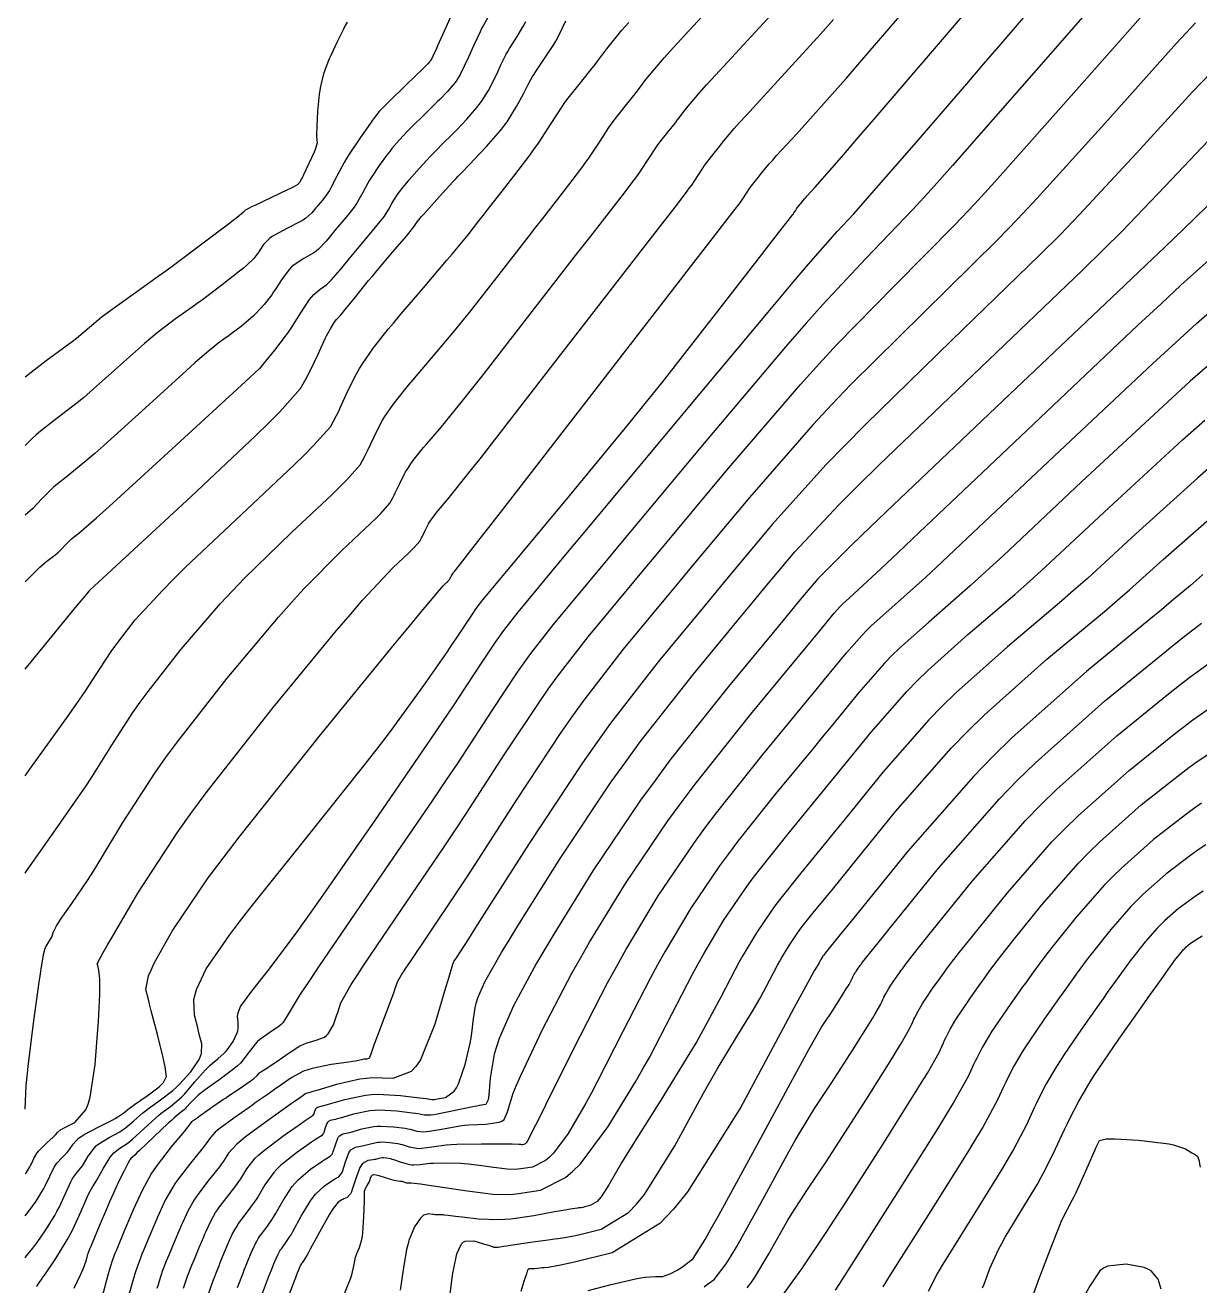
# Model space of a CAD drawing. Header units: metres. Extents: x 837475 to 838479, y 1189012 to 1191015.
# Drawn here: x 837476.5 to 837540.2, y 1190222.3 to 1190290.7 of the extents above; entities that cross this region are included whole.
import ezdxf

# ---------------------------------------------------------------- set-up
doc = ezdxf.new("R2010")
doc.units = ezdxf.units.M
doc.header["$LTSCALE"] = 0.3
doc.layers.add('COTAS 10', color=1, linetype='Continuous')
doc.layers.add('COTAS INT', color=252, linetype='Continuous')

msp = doc.modelspace()

# ---------------------------------------------------------------- linework, layer by layer
at = {"layer": 'COTAS 10'}
for points in [[(837537.212, 1190295), (837532.092, 1190289.121), (837526.79, 1190283.072), (837525.638, 1190281.785), (837524.622, 1190280.665), (837522.092, 1190278.018), (837519.75, 1190275.54), (837518.852, 1190274.527), (837517.847, 1190273.371), (837513.317, 1190268.018), (837508.878, 1190262.69), (837507.929, 1190261.55), (837507.103, 1190260.557), (837505.133, 1190258.184), (837503.909, 1190256.603), (837503.553, 1190256.11), (837503.19, 1190255.591), (837501.816, 1190253.517), (837499.964, 1190250.692), (837499.299, 1190249.701), (837498.568, 1190248.619), (837495.379, 1190243.955), (837492.453, 1190239.673), (837491.888, 1190238.832), (837491.429, 1190238.14), (837490.658, 1190236.885), (837490.477, 1190236.589), (837490.389, 1190236.501), (837490.286, 1190236.411), (837489.78, 1190236.068), (837489.229, 1190235.678), (837489.097, 1190235.559), (837488.974, 1190235.435), (837488.608, 1190234.947), (837488.177, 1190234.406), (837488.014, 1190234.249), (837487.832, 1190234.088), (837487.016, 1190233.481), (837486.21, 1190232.914), (837486.034, 1190232.778), (837485.879, 1190232.652), (837485.489, 1190232.275), (837485.246, 1190231.996), (837485.184, 1190231.932), (837485.123, 1190231.873), (837484.92, 1190231.709), (837484.584, 1190231.431), (837484.439, 1190231.3), (837484.271, 1190231.147), (837483.479, 1190230.399), (837482.718, 1190229.673), (837482.57, 1190229.534), (837482.45, 1190229.421), (837482.244, 1190229.234), (837482.201, 1190229.185), (837482.183, 1190229.159), (837482.164, 1190229.127), (837482.073, 1190228.967), (837481.928, 1190228.68), (837481.873, 1190228.569), (837481.812, 1190228.444), (837481.541, 1190227.876), (837481.197, 1190227.122), (837481.09, 1190226.879), (837480.978, 1190226.622), (837480.531, 1190225.57), (837480.143, 1190224.641), (837480.068, 1190224.461), (837480.007, 1190224.315), (837479.904, 1190224.066), (837479.88, 1190223.987), (837479.869, 1190223.947), (837479.856, 1190223.9), (837479.793, 1190223.664), (837479.649, 1190223.264), (837479.585, 1190223.113), (837479.511, 1190222.944), (837479.156, 1190222.186)], [(837476.514, 1190231.907), (837476.569, 1190233.193), (837476.612, 1190233.678), (837476.667, 1190234.214), (837476.964, 1190236.573), (837477.278, 1190238.793), (837477.343, 1190239.241), (837477.399, 1190239.617), (837477.522, 1190240.372), (837477.601, 1190240.638), (837477.629, 1190240.705), (837477.66, 1190240.77), (837477.793, 1190240.982), (837477.921, 1190241.177), (837477.949, 1190241.231), (837477.974, 1190241.285), (837478.035, 1190241.481), (837478.214, 1190241.843), (837478.313, 1190242.001), (837478.433, 1190242.185), (837479.043, 1190243.057), (837479.923, 1190244.362), (837480.213, 1190244.819), (837480.522, 1190245.317), (837481.807, 1190247.457), (837483.536, 1190250.121), (837484.125, 1190250.948), (837484.762, 1190251.814), (837487.463, 1190255.267), (837490.253, 1190258.586), (837490.946, 1190259.368), (837491.604, 1190260.091), (837493.695, 1190262.207), (837495.228, 1190263.651), (837495.534, 1190263.95), (837495.79, 1190264.205), (837496.286, 1190264.765), (837496.464, 1190265.09), (837496.518, 1190265.199), (837496.575, 1190265.315), (837496.797, 1190265.8), (837497.055, 1190266.319), (837497.133, 1190266.456), (837497.215, 1190266.59), (837497.534, 1190267.052), (837497.964, 1190267.59), (837498.114, 1190267.771), (837498.278, 1190267.967), (837498.984, 1190268.794), (837500.219, 1190270.302), (837500.716, 1190270.928), (837501.28, 1190271.644), (837503.878, 1190274.984), (837506.482, 1190278.35), (837507.051, 1190279.083), (837507.553, 1190279.729), (837508.814, 1190281.347), (837509.55, 1190282.311), (837509.721, 1190282.546), (837509.878, 1190282.767), (837510.325, 1190283.45), (837510.697, 1190284.03), (837510.807, 1190284.186), (837510.919, 1190284.341), (837511.347, 1190284.884), (837511.76, 1190285.389), (837511.862, 1190285.519), (837511.959, 1190285.645), (837512.268, 1190286.066), (837513.055, 1190286.99), (837513.454, 1190287.433), (837513.931, 1190287.958), (837516.309, 1190290.529), (837518.995, 1190293.446)], [(837501.581, 1190291.059), (837501.335, 1190290.642), (837501.255, 1190290.487), (837501.17, 1190290.316), (837500.82, 1190289.554), (837500.474, 1190288.785), (837500.392, 1190288.608), (837500.316, 1190288.447), (837500.091, 1190287.999), (837499.871, 1190287.648), (837499.799, 1190287.548), (837499.721, 1190287.448), (837499.399, 1190287.077), (837498.987, 1190286.652), (837498.853, 1190286.518), (837498.71, 1190286.376), (837498.124, 1190285.803), (837497.529, 1190285.22), (837497.382, 1190285.071), (837497.242, 1190284.928), (837496.798, 1190284.458), (837496.39, 1190283.981), (837496.273, 1190283.833), (837496.153, 1190283.678), (837495.704, 1190283.063), (837495.287, 1190282.436), (837495.187, 1190282.275), (837495.094, 1190282.118), (837494.817, 1190281.596), (837494.537, 1190281.095), (837494.443, 1190280.952), (837494.341, 1190280.807), (837493.915, 1190280.269), (837493.46, 1190279.734), (837493.341, 1190279.591), (837493.225, 1190279.451), (837492.83, 1190278.963), (837492.415, 1190278.531), (837492.287, 1190278.425), (837492.153, 1190278.325), (837491.618, 1190278.017), (837491.089, 1190277.687), (837490.959, 1190277.574), (837490.835, 1190277.451), (837490.446, 1190276.93), (837490.088, 1190276.362), (837489.983, 1190276.21), (837489.876, 1190276.06), (837489.472, 1190275.536), (837489.025, 1190275.043), (837488.891, 1190274.912), (837488.753, 1190274.784), (837488.221, 1190274.342), (837487.688, 1190273.943), (837487.549, 1190273.841), (837487.415, 1190273.744), (837486.964, 1190273.424), (837486.102, 1190272.711), (837485.71, 1190272.365), (837485.25, 1190271.954), (837483.032, 1190269.935), (837480.772, 1190267.885), (837480.286, 1190267.456), (837479.861, 1190267.086), (837478.828, 1190266.247), (837478.223, 1190265.782), (837478.067, 1190265.647), (837477.916, 1190265.51), (837477.413, 1190264.992), (837476.924, 1190264.48), (837476.782, 1190264.346), (837476.637, 1190264.216), (837476.514, 1190264.117)], [(837540.637, 1190280.911), (837539.868, 1190280.152), (837538.271, 1190278.623), (837537.302, 1190277.7), (837536.103, 1190276.562), (837529.868, 1190270.648), (837523.57, 1190264.659), (837522.332, 1190263.473), (837521.313, 1190262.491), (837519.459, 1190260.648), (837518.463, 1190259.446), (837517.984, 1190258.868), (837517.417, 1190258.183), (837514.638, 1190254.822), (837511.47, 1190250.821), (837510.659, 1190249.733), (837509.876, 1190248.653), (837507.286, 1190244.822), (837505.165, 1190241.404), (837504.678, 1190240.585), (837504.234, 1190239.82), (837502.993, 1190237.517), (837502.215, 1190235.733), (837502.062, 1190235.295), (837501.937, 1190234.882), (837501.712, 1190233.594), (837501.648, 1190232.687), (837501.624, 1190232.514), (837501.598, 1190232.375), (837501.479, 1190232.154), (837501.144, 1190232.104), (837500.981, 1190232.073), (837500.787, 1190232.034), (837499.832, 1190231.828), (837498.872, 1190231.634), (837498.674, 1190231.602), (837498.506, 1190231.579), (837498.147, 1190231.577), (837497.82, 1190231.649), (837497.671, 1190231.673), (837497.499, 1190231.698), (837496.667, 1190231.806), (837495.7, 1190231.853), (837495.442, 1190231.84), (837495.188, 1190231.816), (837494.306, 1190231.635), (837493.593, 1190231.428), (837493.445, 1190231.388), (837493.32, 1190231.354), (837493.047, 1190231.292), (837492.925, 1190231.221), (837492.895, 1190231.181), (837492.867, 1190231.133), (837492.777, 1190230.889), (837492.699, 1190230.643), (837492.678, 1190230.594), (837492.657, 1190230.552), (837492.585, 1190230.471), (837492.333, 1190230.312), (837492.2, 1190230.221), (837492.039, 1190230.11), (837491.227, 1190229.543), (837490.36, 1190228.852), (837490.164, 1190228.663), (837489.988, 1190228.476), (837489.511, 1190227.81), (837489.147, 1190227.182), (837489.042, 1190227.019), (837488.935, 1190226.861), (837488.532, 1190226.328), (837488.163, 1190225.852), (837488.077, 1190225.729), (837487.999, 1190225.61), (837487.776, 1190225.213), (837487.594, 1190224.817), (837487.542, 1190224.699), (837487.488, 1190224.578), (837487.288, 1190224.109), (837487.069, 1190223.57), (837487.003, 1190223.404), (837486.935, 1190223.231), (837486.673, 1190222.548), (837486.415, 1190221.826)], [(837541.264, 1190267.16), (837540.066, 1190266.12), (837536.731, 1190263.107), (837534.104, 1190260.685), (837533.354, 1190260.019), (837532.593, 1190259.354), (837529.763, 1190256.968), (837526.968, 1190254.484), (837526.231, 1190253.758), (837525.509, 1190253.015), (837523.032, 1190250.192), (837520.899, 1190247.564), (837520.393, 1190246.943), (837519.925, 1190246.369), (837518.541, 1190244.684), (837517.479, 1190243.348), (837517.214, 1190242.995), (837516.961, 1190242.649), (837516.152, 1190241.459), (837515.415, 1190240.231), (837515.207, 1190239.86), (837514.998, 1190239.477), (837514.229, 1190237.982), (837513.255, 1190236.164), (837512.917, 1190235.577), (837512.548, 1190234.953), (837510.965, 1190232.399), (837509.452, 1190229.997), (837509.126, 1190229.47), (837508.841, 1190229.003), (837508.149, 1190227.814), (837507.736, 1190227.155), (837507.626, 1190227.021), (837507.519, 1190226.909), (837507.149, 1190226.681), (837506.856, 1190226.609), (837506.797, 1190226.596), (837506.748, 1190226.585), (837506.651, 1190226.567), (837506.56, 1190226.556), (837506.514, 1190226.55), (837506.459, 1190226.543), (837506.186, 1190226.503), (837505.664, 1190226.415), (837505.451, 1190226.377), (837505.21, 1190226.333), (837504.093, 1190226.124), (837502.837, 1190225.947), (837502.508, 1190225.923), (837502.186, 1190225.909), (837501.09, 1190225.951), (837500.203, 1190226.049), (837500.013, 1190226.07), (837499.848, 1190226.09), (837499.45, 1190226.141), (837499.223, 1190226.169), (837499.165, 1190226.174), (837499.108, 1190226.178), (837498.921, 1190226.181), (837498.731, 1190226.187), (837498.673, 1190226.192), (837498.613, 1190226.199), (837498.377, 1190226.238), (837498.109, 1190226.159), (837498.029, 1190226.091), (837497.945, 1190226.004), (837497.621, 1190225.524), (837497.319, 1190224.796), (837497.249, 1190224.553), (837497.185, 1190224.292), (837497.007, 1190223.197), (837496.84, 1190222.092)], [(837515.66, 1190222.225), (837515.857, 1190222.483), (837516.059, 1190222.771), (837516.829, 1190224.066), (837517.64, 1190225.508), (837517.867, 1190225.889), (837518.095, 1190226.263), (837518.928, 1190227.545), (837519.929, 1190229.046), (837520.263, 1190229.557), (837520.622, 1190230.111), (837522.125, 1190232.454), (837523.498, 1190234.634), (837523.775, 1190235.084), (837524.007, 1190235.468), (837524.473, 1190236.297), (837524.648, 1190236.678), (837524.696, 1190236.779), (837524.744, 1190236.878), (837524.919, 1190237.22), (837525.147, 1190237.608), (837525.228, 1190237.736), (837525.318, 1190237.873), (837525.71, 1190238.444), (837526.108, 1190239.009), (837526.202, 1190239.142), (837526.289, 1190239.265), (837526.544, 1190239.625), (837527.165, 1190240.42), (837527.482, 1190240.817), (837527.863, 1190241.291), (837529.762, 1190243.644), (837532.179, 1190246.396), (837532.886, 1190247.123), (837533.609, 1190247.834), (837536.356, 1190250.274), (837538.806, 1190252.244), (837539.341, 1190252.659), (837539.814, 1190253.017), (837541.007, 1190253.839)], [(837528.415, 1190222.214), (837528.494, 1190222.426), (837528.813, 1190223.267), (837529.281, 1190224.295), (837529.455, 1190224.623), (837529.648, 1190224.972), (837530.505, 1190226.39), (837531.39, 1190227.845), (837531.6, 1190228.216), (837531.796, 1190228.574), (837532.376, 1190229.754), (837532.859, 1190230.809), (837532.993, 1190231.089), (837533.127, 1190231.363), (837533.61, 1190232.308), (837534.24, 1190233.381), (837534.466, 1190233.735), (837534.714, 1190234.115), (837535.798, 1190235.696), (837536.901, 1190237.257), (837537.161, 1190237.625), (837537.401, 1190237.965), (837538.107, 1190238.961), (837538.611, 1190239.664), (837538.725, 1190239.82), (837538.827, 1190239.959), (837539.103, 1190240.319), (837539.315, 1190240.56), (837539.377, 1190240.624), (837539.44, 1190240.686), (837539.681, 1190240.9), (837540.314, 1190241.313)]]:
    msp.add_lwpolyline(points, dxfattribs=at)
at = {"layer": 'COTAS INT'}
for points in [[(837476.514, 1190244.704), (837476.567, 1190244.785), (837477.904, 1190246.696), (837479.409, 1190248.837), (837479.777, 1190249.383), (837480.124, 1190249.91), (837481.204, 1190251.645), (837482.355, 1190253.419), (837482.748, 1190253.97), (837483.172, 1190254.547), (837484.971, 1190256.847), (837487.11, 1190259.318), (837487.749, 1190260.003), (837488.408, 1190260.689), (837490.954, 1190263.167), (837493.153, 1190265.238), (837493.593, 1190265.667), (837493.959, 1190266.034), (837494.672, 1190266.836), (837494.927, 1190267.304), (837495.004, 1190267.459), (837495.086, 1190267.626), (837495.405, 1190268.322), (837495.774, 1190269.066), (837495.887, 1190269.262), (837496.003, 1190269.455), (837496.462, 1190270.119), (837497.078, 1190270.889), (837497.294, 1190271.15), (837497.529, 1190271.431), (837498.543, 1190272.617), (837499.798, 1190274.115), (837500.186, 1190274.592), (837500.592, 1190275.098), (837502.203, 1190277.151), (837503.797, 1190279.208), (837504.192, 1190279.717), (837504.567, 1190280.198), (837505.753, 1190281.716), (837506.691, 1190282.944), (837506.909, 1190283.243), (837507.108, 1190283.524), (837507.678, 1190284.394), (837508.152, 1190285.133), (837508.292, 1190285.332), (837508.435, 1190285.529), (837508.98, 1190286.22), (837509.505, 1190286.863), (837509.635, 1190287.029), (837509.759, 1190287.189), (837510.152, 1190287.726), (837511.154, 1190288.903), (837511.662, 1190289.467), (837512.271, 1190290.135), (837515.3, 1190293.41)], [(837477.134, 1190222.303), (837477.153, 1190222.334), (837477.219, 1190222.421), (837477.402, 1190222.674), (837477.495, 1190222.81), (837477.608, 1190222.976), (837478.168, 1190223.811), (837478.796, 1190224.826), (837478.951, 1190225.105), (837479.097, 1190225.382), (837479.555, 1190226.374), (837479.895, 1190227.18), (837479.967, 1190227.339), (837480.029, 1190227.471), (837480.171, 1190227.719), (837480.309, 1190227.912), (837480.368, 1190228.01), (837480.436, 1190228.126), (837480.757, 1190228.707), (837481.125, 1190229.303), (837481.223, 1190229.43), (837481.319, 1190229.541), (837481.652, 1190229.802), (837482.045, 1190230.053), (837482.179, 1190230.158), (837482.324, 1190230.278), (837482.94, 1190230.837), (837483.579, 1190231.424), (837483.739, 1190231.562), (837483.892, 1190231.689), (837484.384, 1190232.057), (837484.858, 1190232.442), (837485, 1190232.579), (837485.147, 1190232.729), (837485.716, 1190233.382), (837486.27, 1190234.025), (837486.407, 1190234.169), (837486.538, 1190234.298), (837486.951, 1190234.641), (837487.305, 1190234.936), (837487.397, 1190235.034), (837487.487, 1190235.14), (837487.792, 1190235.582), (837488.009, 1190236.041), (837488.043, 1190236.156), (837488.065, 1190236.267), (837488.053, 1190236.627), (837488.023, 1190236.955), (837488.034, 1190237.046), (837488.053, 1190237.138), (837488.193, 1190237.468), (837488.54, 1190237.969), (837488.69, 1190238.168), (837488.864, 1190238.392), (837489.685, 1190239.42), (837491.163, 1190241.393), (837491.751, 1190242.213), (837492.416, 1190243.153), (837495.464, 1190247.536), (837498.496, 1190251.96), (837499.152, 1190252.925), (837499.728, 1190253.777), (837501.143, 1190255.918), (837502.008, 1190257.224), (837502.237, 1190257.55), (837502.461, 1190257.861), (837503.232, 1190258.857), (837505.04, 1190261.032), (837505.918, 1190262.087), (837506.961, 1190263.338), (837512.088, 1190269.492), (837517.154, 1190275.547), (837518.156, 1190276.737), (837518.986, 1190277.716), (837520.537, 1190279.492), (837521.411, 1190280.43), (837521.814, 1190280.882), (837522.286, 1190281.416), (837524.572, 1190284.035), (837527.557, 1190287.491), (837528.471, 1190288.553), (837529.422, 1190289.66), (837533.171, 1190294.035)], [(837476.514, 1190226.125), (837476.589, 1190226.217), (837476.711, 1190226.373), (837477.108, 1190226.923), (837477.441, 1190227.462), (837477.523, 1190227.61), (837477.601, 1190227.757), (837477.844, 1190228.283), (837478.076, 1190228.756), (837478.147, 1190228.869), (837478.221, 1190228.975), (837478.511, 1190229.293), (837478.79, 1190229.567), (837478.856, 1190229.644), (837478.919, 1190229.722), (837479.106, 1190230.011), (837479.411, 1190230.331), (837479.547, 1190230.43), (837479.706, 1190230.532), (837480.468, 1190230.937), (837481.234, 1190231.319), (837481.396, 1190231.407), (837481.536, 1190231.487), (837481.861, 1190231.713), (837482.166, 1190231.96), (837482.294, 1190232.053), (837482.441, 1190232.158), (837483.127, 1190232.629), (837483.779, 1190233.122), (837483.904, 1190233.24), (837484.004, 1190233.351), (837484.166, 1190233.686), (837484.095, 1190234.208), (837484.048, 1190234.436), (837483.989, 1190234.701), (837483.68, 1190235.961), (837483.349, 1190237.246), (837483.276, 1190237.526), (837483.213, 1190237.773), (837483.052, 1190238.395), (837483.205, 1190239.129), (837483.339, 1190239.447), (837483.513, 1190239.816), (837484.472, 1190241.564), (837486.436, 1190244.442), (837487.244, 1190245.524), (837488.166, 1190246.728), (837492.447, 1190252.106), (837496.538, 1190257.122), (837497.34, 1190258.099), (837497.998, 1190258.896), (837499.178, 1190260.288), (837499.378, 1190260.476), (837499.418, 1190260.515), (837499.451, 1190260.549), (837499.516, 1190260.621), (837499.539, 1190260.664), (837499.546, 1190260.678), (837499.553, 1190260.693), (837499.582, 1190260.757), (837499.616, 1190260.824), (837499.626, 1190260.842), (837499.637, 1190260.86), (837499.678, 1190260.92), (837499.734, 1190260.99), (837499.754, 1190261.014), (837499.775, 1190261.039), (837499.868, 1190261.147), (837501.059, 1190262.677), (837501.774, 1190263.599), (837502.655, 1190264.738), (837507.228, 1190270.65), (837511.854, 1190276.632), (837512.768, 1190277.815), (837513.525, 1190278.792), (837514.935, 1190280.61), (837515.268, 1190281.047), (837515.346, 1190281.153), (837515.417, 1190281.253), (837515.619, 1190281.562), (837515.788, 1190281.825), (837515.837, 1190281.896), (837515.888, 1190281.966), (837516.082, 1190282.212), (837516.269, 1190282.44), (837516.315, 1190282.499), (837516.359, 1190282.556), (837516.499, 1190282.747), (837516.855, 1190283.165), (837517.036, 1190283.366), (837517.252, 1190283.603), (837518.329, 1190284.768), (837520.262, 1190286.927), (837521.019, 1190287.793), (837521.871, 1190288.773), (837525.746, 1190293.28)], [(837480.704, 1190221.77), (837481.014, 1190222.922), (837481.134, 1190223.354), (837481.258, 1190223.763), (837481.393, 1190224.098), (837481.455, 1190224.249), (837481.528, 1190224.426), (837481.883, 1190225.277), (837482.295, 1190226.245), (837482.405, 1190226.496), (837482.514, 1190226.739), (837482.888, 1190227.556), (837483.348, 1190228.376), (837483.51, 1190228.621), (837483.687, 1190228.875), (837484.448, 1190229.859), (837485.143, 1190230.699), (837485.277, 1190230.863), (837485.386, 1190230.997), (837485.571, 1190231.232), (837485.624, 1190231.289), (837485.649, 1190231.31), (837485.68, 1190231.335), (837485.83, 1190231.446), (837486.073, 1190231.615), (837486.161, 1190231.677), (837486.259, 1190231.745), (837486.69, 1190232.045), (837487.216, 1190232.406), (837487.373, 1190232.513), (837487.535, 1190232.623), (837488.164, 1190233.046), (837488.708, 1190233.422), (837488.817, 1190233.502), (837488.908, 1190233.572), (837489.085, 1190233.74), (837489.189, 1190233.854), (837489.234, 1190233.89), (837489.285, 1190233.928), (837489.528, 1190234.083), (837489.892, 1190234.315), (837490.019, 1190234.402), (837490.159, 1190234.498), (837490.761, 1190234.927), (837491.407, 1190235.336), (837491.575, 1190235.421), (837491.737, 1190235.493), (837492.283, 1190235.647), (837492.739, 1190235.819), (837492.845, 1190235.902), (837492.942, 1190236), (837493.219, 1190236.48), (837493.416, 1190237.016), (837493.462, 1190237.15), (837493.504, 1190237.276), (837493.627, 1190237.679), (837494.186, 1190238.663), (837494.503, 1190239.157), (837494.89, 1190239.746), (837496.877, 1190242.673), (837499.225, 1190246.129), (837499.841, 1190247.051), (837500.442, 1190247.959), (837502.488, 1190251.116), (837504.371, 1190253.959), (837504.869, 1190254.669), (837505.356, 1190255.345), (837507.034, 1190257.512), (837509.166, 1190260.082), (837509.94, 1190261.014), (837510.795, 1190262.041), (837514.545, 1190266.544), (837518.54, 1190271.195), (837519.548, 1190272.316), (837520.514, 1190273.364), (837523.647, 1190276.544), (837526.918, 1190279.844), (837527.97, 1190280.968), (837529.086, 1190282.182), (837533.647, 1190287.327), (837538.073, 1190292.352)], [(837499.746, 1190291.529), (837499.313, 1190290.55), (837498.874, 1190289.558), (837498.785, 1190289.359), (837498.71, 1190289.193), (837498.558, 1190288.867), (837498.487, 1190288.754), (837498.464, 1190288.722), (837498.439, 1190288.69), (837498.335, 1190288.571), (837498.068, 1190288.304), (837497.941, 1190288.179), (837497.789, 1190288.032), (837497.049, 1190287.315), (837496.301, 1190286.589), (837496.144, 1190286.435), (837496.01, 1190286.303), (837495.709, 1190285.995), (837495.454, 1190285.673), (837495.348, 1190285.53), (837495.228, 1190285.365), (837494.667, 1190284.574), (837494.073, 1190283.681), (837493.931, 1190283.451), (837493.798, 1190283.228), (837493.402, 1190282.483), (837493.085, 1190281.864), (837493.002, 1190281.72), (837492.922, 1190281.588), (837492.649, 1190281.21), (837492.401, 1190280.919), (837492.336, 1190280.841), (837492.273, 1190280.764), (837492.057, 1190280.498), (837491.729, 1190280.214), (837491.595, 1190280.127), (837491.441, 1190280.035), (837490.73, 1190279.67), (837490.024, 1190279.295), (837489.873, 1190279.197), (837489.742, 1190279.101), (837489.432, 1190278.776), (837489.241, 1190278.474), (837489.185, 1190278.393), (837489.129, 1190278.313), (837488.914, 1190278.034), (837488.514, 1190277.649), (837488.341, 1190277.502), (837488.14, 1190277.337), (837487.192, 1190276.597), (837486.119, 1190275.794), (837485.841, 1190275.59), (837485.571, 1190275.394), (837484.665, 1190274.752), (837483.663, 1190273.988), (837483.333, 1190273.715), (837482.981, 1190273.415), (837481.519, 1190272.11), (837480.038, 1190270.789), (837479.673, 1190270.479), (837479.327, 1190270.194), (837478.243, 1190269.363), (837477.336, 1190268.666), (837477.103, 1190268.464), (837476.877, 1190268.258), (837476.514, 1190267.884)], [(837476.514, 1190223.857), (837476.587, 1190223.953), (837476.931, 1190224.368), (837477.042, 1190224.514), (837477.159, 1190224.674), (837477.638, 1190225.367), (837478.119, 1190226.144), (837478.237, 1190226.357), (837478.349, 1190226.57), (837478.7, 1190227.329), (837478.986, 1190227.968), (837479.057, 1190228.104), (837479.125, 1190228.223), (837479.341, 1190228.506), (837479.549, 1190228.739), (837479.612, 1190228.827), (837479.677, 1190228.924), (837479.931, 1190229.359), (837480.268, 1190229.817), (837480.385, 1190229.93), (837480.513, 1190230.036), (837481.06, 1190230.369), (837481.639, 1190230.686), (837481.787, 1190230.783), (837481.93, 1190230.883), (837482.4, 1190231.275), (837482.887, 1190231.701), (837483.04, 1190231.823), (837483.201, 1190231.946), (837483.848, 1190232.405), (837484.524, 1190232.924), (837484.704, 1190233.085), (837484.88, 1190233.255), (837485.49, 1190233.93), (837485.939, 1190234.604), (837486.014, 1190234.773), (837486.068, 1190234.933), (837486.087, 1190235.448), (837485.952, 1190235.97), (837485.91, 1190236.135), (837485.865, 1190236.309), (837485.683, 1190237.011), (837485.662, 1190237.857), (837485.719, 1190238.122), (837485.803, 1190238.4), (837486.333, 1190239.516), (837487.593, 1190241.335), (837488.138, 1190242.056), (837488.768, 1190242.871), (837491.75, 1190246.604), (837494.88, 1190250.516), (837495.603, 1190251.445), (837496.264, 1190252.308), (837498.132, 1190254.868), (837499.381, 1190256.689), (837499.651, 1190257.087), (837499.888, 1190257.438), (837500.471, 1190258.319), (837500.827, 1190258.857), (837500.921, 1190258.991), (837501.013, 1190259.119), (837501.331, 1190259.529), (837502.236, 1190260.618), (837502.699, 1190261.174), (837503.254, 1190261.84), (837506.026, 1190265.166), (837509.311, 1190269.161), (837510.19, 1190270.249), (837511.055, 1190271.329), (837514.069, 1190275.166), (837516.451, 1190278.248), (837516.919, 1190278.852), (837517.303, 1190279.348), (837517.995, 1190280.241), (837518.127, 1190280.414), (837518.158, 1190280.456), (837518.186, 1190280.496), (837518.266, 1190280.618), (837518.333, 1190280.722), (837518.373, 1190280.778), (837518.449, 1190280.875), (837518.523, 1190280.966), (837518.542, 1190280.989), (837518.559, 1190281.012), (837518.614, 1190281.087), (837518.755, 1190281.253), (837518.827, 1190281.332), (837518.912, 1190281.426), (837519.339, 1190281.887), (837520.896, 1190283.668), (837521.695, 1190284.595), (837522.653, 1190285.709), (837527.441, 1190291.298)], [(837476.514, 1190228.396), (837476.578, 1190228.479), (837476.764, 1190228.78), (837476.809, 1190228.862), (837476.853, 1190228.944), (837476.988, 1190229.237), (837477.167, 1190229.544), (837477.238, 1190229.634), (837477.317, 1190229.727), (837477.681, 1190230.08), (837478.03, 1190230.394), (837478.101, 1190230.461), (837478.16, 1190230.52), (837478.281, 1190230.663), (837478.452, 1190230.797), (837478.543, 1190230.85), (837478.653, 1190230.911), (837479.21, 1190231.188), (837479.793, 1190231.868), (837479.92, 1190232.182), (837480.031, 1190232.55), (837480.31, 1190234.335), (837480.458, 1190236.218), (837480.487, 1190236.649), (837480.512, 1190237.04), (837480.558, 1190238.124), (837480.559, 1190238.829), (837480.554, 1190238.981), (837480.548, 1190239.115), (837480.508, 1190239.443), (837480.462, 1190239.62), (837480.452, 1190239.659), (837480.443, 1190239.693), (837480.421, 1190239.779), (837480.748, 1190240.401), (837480.959, 1190240.773), (837481.223, 1190241.232), (837482.612, 1190243.612), (837484.79, 1190246.949), (837485.552, 1190248.011), (837486.383, 1190249.133), (837489.955, 1190253.687), (837493.396, 1190257.854), (837494.143, 1190258.734), (837494.801, 1190259.494), (837496.436, 1190261.247), (837497.303, 1190262.064), (837497.476, 1190262.233), (837497.62, 1190262.377), (837497.901, 1190262.693), (837498.001, 1190262.877), (837498.032, 1190262.938), (837498.064, 1190263.004), (837498.19, 1190263.278), (837498.335, 1190263.571), (837498.38, 1190263.649), (837498.426, 1190263.725), (837498.606, 1190263.986), (837498.849, 1190264.29), (837498.934, 1190264.392), (837499.027, 1190264.503), (837499.426, 1190264.97), (837500.639, 1190266.49), (837501.245, 1190267.264), (837501.967, 1190268.191), (837505.553, 1190272.817), (837509.168, 1190277.491), (837509.91, 1190278.449), (837510.539, 1190279.261), (837511.874, 1190280.979), (837512.409, 1190281.679), (837512.533, 1190281.85), (837512.647, 1190282.01), (837512.972, 1190282.506), (837513.243, 1190282.927), (837513.322, 1190283.041), (837513.404, 1190283.153), (837513.715, 1190283.548), (837514.014, 1190283.914), (837514.089, 1190284.009), (837514.159, 1190284.1), (837514.383, 1190284.406), (837514.955, 1190285.078), (837515.245, 1190285.4), (837515.591, 1190285.781), (837517.319, 1190287.649), (837519.629, 1190290.187), (837520.342, 1190290.99)], [(837476.514, 1190255.764), (837479.243, 1190259.097), (837479.937, 1190259.944), (837479.95, 1190259.96), (837479.953, 1190259.964), (837479.955, 1190259.967), (837479.962, 1190259.977), (837479.967, 1190259.985), (837479.968, 1190259.987), (837479.97, 1190259.989), (837479.976, 1190259.996), (837479.984, 1190260.004), (837479.987, 1190260.006), (837479.988, 1190260.008), (837479.99, 1190260.009), (837479.992, 1190260.011), (837479.994, 1190260.012), (837479.995, 1190260.014), (837479.997, 1190260.016), (837480.002, 1190260.02), (837480.007, 1190260.025), (837480.022, 1190260.038), (837485.504, 1190265.116), (837489.015, 1190268.424), (837489.718, 1190269.11), (837490.303, 1190269.695), (837491.442, 1190270.979), (837491.814, 1190271.645), (837491.916, 1190271.841), (837492.017, 1190272.043), (837492.376, 1190272.812), (837492.699, 1190273.522), (837492.777, 1190273.686), (837492.851, 1190273.836), (837493.077, 1190274.258), (837493.244, 1190274.528), (837493.28, 1190274.582), (837493.312, 1190274.626), (837493.393, 1190274.711), (837493.575, 1190274.907), (837493.672, 1190275.022), (837493.788, 1190275.163), (837494.376, 1190275.893), (837495.13, 1190276.825), (837495.352, 1190277.093), (837495.579, 1190277.365), (837496.447, 1190278.386), (837497.18, 1190279.245), (837497.323, 1190279.416), (837497.44, 1190279.556), (837497.645, 1190279.821), (837497.686, 1190279.898), (837497.7, 1190279.922), (837497.715, 1190279.946), (837497.777, 1190280.039), (837498.003, 1190280.305), (837498.121, 1190280.438), (837498.263, 1190280.597), (837498.977, 1190281.384), (837499.705, 1190282.178), (837499.857, 1190282.342), (837499.986, 1190282.481), (837500.272, 1190282.779), (837500.552, 1190283.065), (837500.677, 1190283.196), (837500.823, 1190283.349), (837501.525, 1190284.09), (837502.285, 1190284.963), (837502.468, 1190285.2), (837502.639, 1190285.434), (837503.157, 1190286.262), (837503.528, 1190286.956), (837503.606, 1190287.106), (837503.675, 1190287.238), (837503.833, 1190287.562), (837504.017, 1190287.888), (837504.101, 1190288.021), (837504.2, 1190288.172), (837504.675, 1190288.872), (837505.168, 1190289.619), (837505.277, 1190289.8), (837505.375, 1190289.969), (837505.63, 1190290.487), (837505.825, 1190290.911)], [(837476.514, 1190260.494), (837476.604, 1190260.586), (837476.812, 1190260.799), (837477.305, 1190261.284), (837477.593, 1190261.538), (837477.673, 1190261.605), (837477.753, 1190261.67), (837478.039, 1190261.891), (837478.314, 1190262.113), (837478.387, 1190262.178), (837478.458, 1190262.246), (837478.704, 1190262.502), (837478.955, 1190262.762), (837479.031, 1190262.831), (837479.109, 1190262.898), (837479.412, 1190263.132), (837480.385, 1190263.969), (837480.885, 1190264.418), (837481.485, 1190264.961), (837484.485, 1190267.705), (837488.454, 1190271.352), (837489.203, 1190272.041), (837489.238, 1190272.075), (837489.246, 1190272.082), (837489.252, 1190272.089), (837489.266, 1190272.105), (837489.389, 1190272.258), (837489.465, 1190272.351), (837489.559, 1190272.465), (837490.046, 1190273.057), (837490.63, 1190273.814), (837490.785, 1190274.032), (837490.937, 1190274.254), (837491.461, 1190275.085), (837491.928, 1190275.801), (837492.044, 1190275.95), (837492.155, 1190276.078), (837492.505, 1190276.364), (837492.864, 1190276.616), (837492.979, 1190276.723), (837493.102, 1190276.847), (837493.603, 1190277.428), (837494.178, 1190278.138), (837494.347, 1190278.342), (837494.52, 1190278.55), (837495.181, 1190279.328), (837495.761, 1190280.026), (837495.883, 1190280.184), (837495.988, 1190280.326), (837496.231, 1190280.708), (837496.39, 1190281.008), (837496.444, 1190281.098), (837496.501, 1190281.191), (837496.741, 1190281.551), (837497.078, 1190281.992), (837497.197, 1190282.135), (837497.327, 1190282.289), (837497.888, 1190282.921), (837498.474, 1190283.553), (837498.619, 1190283.706), (837498.758, 1190283.85), (837499.198, 1190284.291), (837499.631, 1190284.72), (837499.765, 1190284.857), (837499.905, 1190285.001), (837500.462, 1190285.584), (837501.003, 1190286.206), (837501.133, 1190286.374), (837501.255, 1190286.541), (837501.624, 1190287.131), (837501.922, 1190287.702), (837501.999, 1190287.857), (837502.074, 1190288.011), (837502.326, 1190288.558), (837502.594, 1190289.102), (837502.678, 1190289.254), (837502.768, 1190289.407), (837503.128, 1190289.966), (837503.532, 1190290.642), (837503.649, 1190290.869)], [(837493.962, 1190290.841), (837493.865, 1190290.65), (837493.768, 1190290.457), (837493.411, 1190289.739), (837493.081, 1190289.031), (837493, 1190288.845), (837492.924, 1190288.662), (837492.69, 1190288.035), (837492.516, 1190287.359), (837492.479, 1190287.145), (837492.446, 1190286.919), (837492.365, 1190286.008), (837492.326, 1190285.194), (837492.32, 1190285.029), (837492.314, 1190284.892), (837492.311, 1190284.615), (837492.319, 1190284.504), (837492.324, 1190284.436), (837492.333, 1190284.303), (837492.272, 1190284.044), (837492.23, 1190283.93), (837492.176, 1190283.798), (837491.892, 1190283.169), (837491.598, 1190282.559), (837491.538, 1190282.438), (837491.487, 1190282.338), (837491.383, 1190282.152), (837491.342, 1190282.103), (837491.32, 1190282.077), (837491.285, 1190282.033), (837491.043, 1190281.898), (837490.902, 1190281.828), (837490.73, 1190281.744), (837488.958, 1190280.903), (837488.787, 1190280.82), (837488.649, 1190280.751), (837488.417, 1190280.621), (837488.394, 1190280.585), (837488.388, 1190280.575), (837488.381, 1190280.566), (837488.355, 1190280.533), (837488.003, 1190280.255), (837487.79, 1190280.092), (837487.527, 1190279.891), (837486.162, 1190278.852), (837484.551, 1190277.645), (837484.134, 1190277.339), (837483.728, 1190277.044), (837482.365, 1190276.08), (837481.223, 1190275.265), (837480.957, 1190275.065), (837480.712, 1190274.876), (837480.007, 1190274.285), (837479.303, 1190273.693), (837479.059, 1190273.503), (837478.794, 1190273.301), (837477.658, 1190272.479), (837476.514, 1190271.599)], [(837476.514, 1190249.98), (837476.765, 1190250.335), (837478.894, 1190253.311), (837479.341, 1190253.948), (837479.726, 1190254.503), (837480.6, 1190255.833), (837481.175, 1190256.718), (837481.37, 1190256.993), (837481.582, 1190257.28), (837482.48, 1190258.428), (837483.968, 1190260.051), (837484.552, 1190260.638), (837485.211, 1190261.286), (837488.213, 1190264.126), (837491.078, 1190266.825), (837491.651, 1190267.385), (837492.129, 1190267.862), (837493.057, 1190268.908), (837493.389, 1190269.517), (837493.491, 1190269.719), (837493.596, 1190269.937), (837494.013, 1190270.844), (837494.494, 1190271.813), (837494.64, 1190272.069), (837494.792, 1190272.321), (837495.391, 1190273.185), (837496.193, 1190274.189), (837496.474, 1190274.529), (837496.781, 1190274.895), (837498.101, 1190276.44), (837499.378, 1190277.927), (837499.657, 1190278.257), (837499.904, 1190278.551), (837500.528, 1190279.317), (837501.111, 1190280.067), (837501.333, 1190280.35), (837501.581, 1190280.667), (837502.693, 1190282.084), (837503.832, 1190283.576), (837504.096, 1190283.94), (837504.339, 1190284.282), (837505.031, 1190285.338), (837505.607, 1190286.235), (837505.777, 1190286.477), (837505.95, 1190286.716), (837506.612, 1190287.557), (837507.251, 1190288.337), (837507.409, 1190288.539), (837507.559, 1190288.734), (837508.037, 1190289.385), (837508.865, 1190290.397), (837509.236, 1190290.819)], [(837539.957, 1190290.8), (837538.933, 1190289.704), (837535.202, 1190285.534), (837531.383, 1190281.293), (837530.303, 1190280.151), (837529.214, 1190279.024), (837525.202, 1190275.07), (837521.278, 1190271.188), (837520.244, 1190270.105), (837519.233, 1190269.019), (837515.774, 1190265.07), (837512.712, 1190261.392), (837511.951, 1190260.477), (837511.229, 1190259.607), (837508.935, 1190256.839), (837506.804, 1190254.087), (837506.185, 1190253.228), (837505.552, 1190252.326), (837503.161, 1190248.715), (837500.921, 1190245.227), (837500.384, 1190244.402), (837499.883, 1190243.638), (837498.375, 1190241.391), (837497.341, 1190239.868), (837497.139, 1190239.561), (837496.974, 1190239.304), (837496.684, 1190238.792), (837496.543, 1190238.382), (837496.473, 1190238.19), (837496.39, 1190237.963), (837495.974, 1190236.859), (837495.556, 1190235.749), (837495.471, 1190235.518), (837495.398, 1190235.321), (837495.247, 1190234.883), (837495.176, 1190234.708), (837495.154, 1190234.675), (837495.131, 1190234.65), (837495.04, 1190234.616), (837494.936, 1190234.618), (837494.904, 1190234.615), (837494.872, 1190234.61), (837494.746, 1190234.58), (837494.412, 1190234.517), (837494.249, 1190234.49), (837494.055, 1190234.46), (837493.099, 1190234.321), (837492.069, 1190234.116), (837491.827, 1190234.045), (837491.605, 1190233.967), (837490.962, 1190233.633), (837490.444, 1190233.261), (837490.3, 1190233.159), (837490.157, 1190233.057), (837489.637, 1190232.693), (837489.043, 1190232.28), (837488.853, 1190232.147), (837488.651, 1190232.006), (837487.83, 1190231.428), (837487.091, 1190230.884), (837486.941, 1190230.763), (837486.815, 1190230.656), (837486.556, 1190230.376), (837486.326, 1190230.044), (837486.218, 1190229.902), (837486.091, 1190229.74), (837485.469, 1190228.976), (837484.806, 1190228.119), (837484.652, 1190227.898), (837484.511, 1190227.684), (837484.11, 1190226.97), (837483.784, 1190226.259), (837483.689, 1190226.047), (837483.594, 1190225.828), (837483.234, 1190224.985), (837482.913, 1190224.212), (837482.842, 1190224.038), (837482.778, 1190223.881), (837482.612, 1190223.459), (837482.454, 1190222.972), (837482.396, 1190222.774), (837482.332, 1190222.549), (837482.049, 1190221.511)], [(837540.81, 1190288.11), (837539.793, 1190287.055), (837536.757, 1190283.74), (837533.679, 1190280.403), (837532.636, 1190279.334), (837531.511, 1190278.203), (837526.757, 1190273.596), (837522.042, 1190269.011), (837520.94, 1190267.894), (837519.927, 1190266.843), (837517.002, 1190263.596), (837514.629, 1190260.743), (837513.962, 1190259.941), (837513.291, 1190259.132), (837510.836, 1190256.167), (837508.252, 1190252.829), (837507.5, 1190251.787), (837506.733, 1190250.693), (837503.833, 1190246.314), (837501.399, 1190242.494), (837500.926, 1190241.753), (837500.541, 1190241.148), (837499.873, 1190240.109), (837499.792, 1190239.99), (837499.776, 1190239.966), (837499.763, 1190239.945), (837499.74, 1190239.905), (837499.729, 1190239.873), (837499.724, 1190239.858), (837499.717, 1190239.84), (837499.685, 1190239.754), (837499.513, 1190239.194), (837499.418, 1190238.878), (837499.304, 1190238.492), (837498.72, 1190236.517), (837497.935, 1190234.586), (837497.693, 1190234.229), (837497.441, 1190233.949), (837496.441, 1190233.576), (837495.322, 1190233.602), (837494.994, 1190233.574), (837494.659, 1190233.529), (837493.383, 1190233.238), (837492.315, 1190232.922), (837492.11, 1190232.861), (837491.946, 1190232.813), (837491.681, 1190232.735), (837491.676, 1190232.732), (837491.674, 1190232.728), (837491.67, 1190232.718), (837491.666, 1190232.707), (837491.666, 1190232.705), (837491.665, 1190232.703), (837491.662, 1190232.7), (837491.362, 1190232.489), (837491.174, 1190232.357), (837490.94, 1190232.193), (837489.718, 1190231.332), (837488.46, 1190230.404), (837488.204, 1190230.196), (837487.988, 1190230.011), (837487.541, 1190229.521), (837487.267, 1190229.09), (837487.159, 1190228.941), (837487.039, 1190228.78), (837486.49, 1190228.093), (837485.925, 1190227.363), (837485.794, 1190227.175), (837485.674, 1190226.993), (837485.332, 1190226.384), (837485.054, 1190225.778), (837484.974, 1190225.598), (837484.892, 1190225.412), (837484.586, 1190224.693), (837484.299, 1190223.998), (837484.229, 1190223.827), (837484.164, 1190223.664), (837483.965, 1190223.155), (837483.774, 1190222.59), (837483.714, 1190222.392), (837483.651, 1190222.177)], [(837485.095, 1190222.208), (837485.319, 1190222.851), (837485.55, 1190223.448), (837485.616, 1190223.615), (837485.684, 1190223.784), (837485.937, 1190224.401), (837486.19, 1190224.995), (837486.258, 1190225.148), (837486.324, 1190225.298), (837486.554, 1190225.798), (837486.836, 1190226.301), (837486.935, 1190226.452), (837487.044, 1190226.608), (837487.511, 1190227.211), (837487.987, 1190227.821), (837488.101, 1190227.98), (837488.207, 1190228.136), (837488.526, 1190228.665), (837488.988, 1190229.244), (837489.184, 1190229.43), (837489.41, 1190229.628), (837490.472, 1190230.438), (837491.489, 1190231.152), (837491.687, 1190231.289), (837491.847, 1190231.401), (837492.123, 1190231.585), (837492.161, 1190231.628), (837492.172, 1190231.649), (837492.183, 1190231.675), (837492.223, 1190231.804), (837492.27, 1190231.931), (837492.285, 1190231.956), (837492.301, 1190231.976), (837492.364, 1190232.013), (837492.633, 1190232.083), (837492.778, 1190232.124), (837492.954, 1190232.175), (837493.844, 1190232.437), (837494.97, 1190232.667), (837495.294, 1190232.698), (837495.623, 1190232.714), (837496.856, 1190232.655), (837497.889, 1190232.528), (837498.091, 1190232.501), (837498.257, 1190232.479), (837498.556, 1190232.431), (837498.708, 1190232.435), (837498.782, 1190232.445), (837498.869, 1190232.46), (837499.296, 1190232.548), (837499.775, 1190232.891), (837499.894, 1190233.067), (837500.007, 1190233.278), (837500.367, 1190234.333), (837500.631, 1190235.492), (837500.684, 1190235.769), (837500.728, 1190236.027), (837500.812, 1190236.8), (837500.923, 1190237.503), (837500.984, 1190237.717), (837501.057, 1190237.94), (837501.43, 1190238.814), (837502.335, 1190240.403), (837502.743, 1190241.077), (837503.22, 1190241.852), (837505.513, 1190245.494), (837508.288, 1190249.646), (837509.068, 1190250.741), (837509.854, 1190251.814), (837512.737, 1190255.494), (837515.354, 1190258.658), (837515.973, 1190259.404), (837516.546, 1190260.095), (837518.231, 1190262.122), (837520.62, 1190264.667), (837521.636, 1190265.683), (837522.806, 1190266.835), (837528.313, 1190272.122), (837533.807, 1190277.382), (837534.969, 1190278.517), (837535.975, 1190279.513), (837538.313, 1190281.946), (837540.654, 1190284.407)], [(837488.027, 1190222.244), (837488.321, 1190223.014), (837488.39, 1190223.192), (837488.454, 1190223.355), (837488.64, 1190223.816), (837488.787, 1190224.161), (837488.826, 1190224.25), (837488.864, 1190224.336), (837488.998, 1190224.627), (837489.161, 1190224.918), (837489.219, 1190225.006), (837489.282, 1190225.096), (837489.552, 1190225.446), (837489.883, 1190225.901), (837489.983, 1190226.058), (837490.087, 1190226.228), (837490.496, 1190226.954), (837490.988, 1190227.709), (837491.144, 1190227.897), (837491.31, 1190228.076), (837491.981, 1190228.648), (837492.588, 1190229.069), (837492.713, 1190229.153), (837492.819, 1190229.223), (837493.046, 1190229.357), (837493.154, 1190229.477), (837493.184, 1190229.538), (837493.215, 1190229.611), (837493.331, 1190229.975), (837493.463, 1190230.336), (837493.505, 1190230.407), (837493.55, 1190230.465), (837493.729, 1190230.57), (837494.007, 1190230.625), (837494.113, 1190230.651), (837494.232, 1190230.682), (837494.768, 1190230.834), (837495.407, 1190230.964), (837495.591, 1190230.982), (837495.777, 1190230.991), (837496.477, 1190230.958), (837497.109, 1190230.869), (837497.252, 1190230.844), (837497.382, 1190230.818), (837497.738, 1190230.724), (837498.124, 1190230.684), (837498.273, 1190230.693), (837498.44, 1190230.711), (837499.196, 1190230.848), (837500.077, 1190231.003), (837500.324, 1190231.033), (837500.572, 1190231.057), (837501.476, 1190231.094), (837502.214, 1190231.197), (837502.357, 1190231.262), (837502.472, 1190231.343), (837502.668, 1190231.768), (837502.971, 1190232.772), (837503.154, 1190233.218), (837503.381, 1190233.737), (837504.557, 1190236.221), (837506.134, 1190239.237), (837506.613, 1190240.093), (837507.11, 1190240.957), (837509.059, 1190244.149), (837511.36, 1190247.532), (837512.078, 1190248.516), (837512.832, 1190249.52), (837515.851, 1190253.317), (837518.521, 1190256.549), (837519.056, 1190257.196), (837519.502, 1190257.736), (837520.372, 1190258.796), (837520.676, 1190259.142), (837520.765, 1190259.233), (837520.856, 1190259.323), (837521.199, 1190259.628), (837522.892, 1190261.199), (837523.833, 1190262.086), (837524.979, 1190263.17), (837530.827, 1190268.717), (837536.842, 1190274.403), (837538.094, 1190275.575), (837539.167, 1190276.572), (837541.55, 1190278.717)], [(837489.38, 1190221.94), (837489.707, 1190222.798), (837489.777, 1190222.981), (837489.839, 1190223.141), (837489.991, 1190223.524), (837490.085, 1190223.744), (837490.11, 1190223.801), (837490.135, 1190223.856), (837490.22, 1190224.041), (837490.324, 1190224.227), (837490.361, 1190224.283), (837490.401, 1190224.34), (837490.573, 1190224.563), (837490.831, 1190224.942), (837490.925, 1190225.097), (837491.028, 1190225.275), (837491.481, 1190226.099), (837491.987, 1190226.941), (837492.124, 1190227.13), (837492.259, 1190227.3), (837492.735, 1190227.754), (837493.137, 1190228.028), (837493.226, 1190228.085), (837493.305, 1190228.134), (837493.508, 1190228.243), (837493.65, 1190228.401), (837493.691, 1190228.482), (837493.732, 1190228.579), (837493.884, 1190229.061), (837494.06, 1190229.539), (837494.116, 1190229.632), (837494.174, 1190229.709), (837494.412, 1190229.849), (837494.694, 1190229.895), (837494.78, 1190229.914), (837494.871, 1190229.935), (837495.23, 1190230.032), (837495.625, 1190230.113), (837495.739, 1190230.124), (837495.855, 1190230.13), (837496.288, 1190230.109), (837496.719, 1190230.04), (837496.833, 1190230.015), (837496.944, 1190229.988), (837497.329, 1190229.87), (837497.742, 1190229.788), (837497.873, 1190229.784), (837498.009, 1190229.788), (837498.559, 1190229.868), (837499.332, 1190229.973), (837499.61, 1190229.993), (837499.915, 1190230.01), (837501.245, 1190230.034), (837502.474, 1190230.031), (837502.715, 1190230.03), (837502.913, 1190230.028), (837503.269, 1190230.018), (837503.338, 1190230.008), (837503.37, 1190230.004), (837503.417, 1190229.998), (837503.464, 1190229.997), (837503.479, 1190229.998), (837503.496, 1190230), (837503.563, 1190230.011), (837503.64, 1190230.049), (837503.663, 1190230.068), (837503.685, 1190230.091), (837503.771, 1190230.206), (837504.205, 1190231.055), (837504.448, 1190231.541), (837504.743, 1190232.136), (837506.251, 1190235.192), (837508.082, 1190238.753), (837508.58, 1190239.667), (837509.075, 1190240.55), (837510.833, 1190243.477), (837512.76, 1190246.311), (837513.362, 1190247.136), (837513.994, 1190247.977), (837516.523, 1190251.159), (837518.872, 1190254.004), (837519.39, 1190254.633), (837519.851, 1190255.193), (837521.037, 1190256.645), (837521.885, 1190257.61), (837522.131, 1190257.865), (837522.384, 1190258.113), (837523.34, 1190258.963), (837525.317, 1190260.738), (837526.213, 1190261.569), (837527.261, 1190262.549), (837532.303, 1190267.314), (837537.648, 1190272.333), (837538.886, 1190273.471), (837540.02, 1190274.501), (837543.243, 1190277.314)], [(837540.873, 1190272.43), (837539.679, 1190271.367), (837538.454, 1190270.262), (837533.779, 1190265.912), (837529.542, 1190261.927), (837528.593, 1190261.052), (837527.742, 1190260.276), (837525.481, 1190258.298), (837523.912, 1190256.904), (837523.498, 1190256.496), (837523.093, 1190256.079), (837521.702, 1190254.494), (837520.2, 1190252.65), (837519.724, 1190252.07), (837519.223, 1190251.459), (837517.196, 1190249), (837515.156, 1190246.434), (837514.646, 1190245.755), (837514.16, 1190245.091), (837512.606, 1190242.804), (837511.188, 1190240.443), (837510.789, 1190239.731), (837510.387, 1190238.994), (837508.911, 1190236.122), (837507.546, 1190233.425), (837507.215, 1190232.799), (837506.904, 1190232.225), (837505.947, 1190230.588), (837505.148, 1190229.52), (837504.935, 1190229.305), (837504.727, 1190229.125), (837504.007, 1190228.766), (837503.375, 1190228.668), (837503.222, 1190228.652), (837503.079, 1190228.642), (837502.641, 1190228.649), (837502.202, 1190228.703), (837502.057, 1190228.722), (837501.902, 1190228.743), (837501.261, 1190228.838), (837500.538, 1190228.924), (837500.331, 1190228.941), (837500.121, 1190228.954), (837499.342, 1190228.976), (837498.639, 1190228.963), (837498.478, 1190228.954), (837498.331, 1190228.943), (837497.923, 1190228.888), (837497.578, 1190228.865), (837497.472, 1190228.875), (837497.361, 1190228.893), (837496.92, 1190229.016), (837496.507, 1190229.158), (837496.413, 1190229.186), (837496.329, 1190229.21), (837496.098, 1190229.26), (837495.932, 1190229.268), (837495.887, 1190229.266), (837495.844, 1190229.262), (837495.691, 1190229.231), (837495.51, 1190229.188), (837495.448, 1190229.177), (837495.381, 1190229.166), (837495.094, 1190229.127), (837494.799, 1190228.954), (837494.726, 1190228.858), (837494.657, 1190228.741), (837494.438, 1190228.147), (837494.248, 1190227.547), (837494.197, 1190227.426), (837494.147, 1190227.326), (837493.969, 1190227.128), (837493.79, 1190227.045), (837493.739, 1190227.017), (837493.686, 1190226.987), (837493.489, 1190226.859), (837493.209, 1190226.524), (837493.104, 1190226.364), (837492.987, 1190226.174), (837492.466, 1190225.243), (837491.968, 1190224.321), (837491.866, 1190224.136), (837491.779, 1190223.982), (837491.594, 1190223.681), (837491.52, 1190223.584), (837491.502, 1190223.56), (837491.486, 1190223.536), (837491.441, 1190223.455), (837491.405, 1190223.375), (837491.383, 1190223.327), (837491.343, 1190223.232), (837491.224, 1190222.927), (837491.164, 1190222.77), (837491.092, 1190222.581), (837490.734, 1190221.637)], [(837493.645, 1190221.446), (837494.063, 1190222.484), (837494.146, 1190222.718), (837494.216, 1190222.928), (837494.353, 1190223.49), (837494.424, 1190223.879), (837494.452, 1190223.979), (837494.484, 1190224.076), (837494.63, 1190224.4), (837494.772, 1190224.842), (837494.801, 1190225.014), (837494.826, 1190225.207), (837494.879, 1190226.083), (837494.899, 1190226.912), (837494.903, 1190227.076), (837494.907, 1190227.211), (837494.914, 1190227.462), (837494.938, 1190227.549), (837494.952, 1190227.581), (837494.969, 1190227.616), (837495.057, 1190227.774), (837495.152, 1190227.946), (837495.173, 1190227.99), (837495.192, 1190228.033), (837495.242, 1190228.176), (837495.288, 1190228.286), (837495.304, 1190228.308), (837495.322, 1190228.326), (837495.399, 1190228.361), (837495.547, 1190228.342), (837495.61, 1190228.327), (837495.682, 1190228.307), (837496.022, 1190228.2), (837496.373, 1190228.089), (837496.452, 1190228.068), (837496.525, 1190228.051), (837496.722, 1190228.022), (837496.867, 1190228.01), (837496.906, 1190228.004), (837496.944, 1190227.996), (837497.078, 1190227.958), (837497.189, 1190227.922), (837497.213, 1190227.915), (837497.234, 1190227.911), (837497.286, 1190227.908), (837497.33, 1190227.914), (837497.346, 1190227.915), (837497.363, 1190227.916), (837497.438, 1190227.917), (837497.769, 1190227.877), (837497.947, 1190227.852), (837498.162, 1190227.821), (837499.254, 1190227.657), (837500.467, 1190227.479), (837500.76, 1190227.438), (837501.033, 1190227.401), (837501.866, 1190227.3), (837502.694, 1190227.287), (837502.965, 1190227.306), (837503.254, 1190227.335), (837504.45, 1190227.52), (837505.813, 1190228.201), (837506.208, 1190228.542), (837506.61, 1190228.949), (837508.124, 1190230.971), (837509.603, 1190233.396), (837509.983, 1190234.057), (837510.35, 1190234.715), (837511.57, 1190237.052), (837512.692, 1190239.235), (837512.998, 1190239.796), (837513.301, 1190240.337), (837514.379, 1190242.132), (837515.561, 1190243.87), (837515.93, 1190244.375), (837516.317, 1190244.891), (837517.868, 1190246.842), (837519.574, 1190248.914), (837520.059, 1190249.507), (837520.549, 1190250.107), (837522.367, 1190252.343), (837524.301, 1190254.547), (837524.864, 1190255.127), (837525.44, 1190255.694), (837527.622, 1190257.633), (837530.168, 1190259.815), (837530.974, 1190260.536), (837531.823, 1190261.306), (837535.255, 1190264.509), (837539.26, 1190268.191), (837540.471, 1190269.264)], [(837499.527, 1190221.738), (837499.664, 1190222.765), (837499.705, 1190223.023), (837499.748, 1190223.268), (837499.917, 1190224.058), (837500.167, 1190224.601), (837500.261, 1190224.69), (837500.366, 1190224.753), (837500.838, 1190224.762), (837501.304, 1190224.622), (837501.407, 1190224.591), (837501.498, 1190224.563), (837501.73, 1190224.492), (837501.866, 1190224.451), (837501.897, 1190224.442), (837501.926, 1190224.435), (837502.002, 1190224.421), (837502.06, 1190224.418), (837502.075, 1190224.418), (837502.091, 1190224.419), (837502.148, 1190224.426), (837502.451, 1190224.473), (837502.623, 1190224.499), (837502.832, 1190224.531), (837503.905, 1190224.69), (837504.993, 1190224.849), (837505.212, 1190224.879), (837505.395, 1190224.904), (837505.76, 1190224.945), (837506.144, 1190225.016), (837506.34, 1190225.061), (837506.574, 1190225.115), (837507.742, 1190225.401), (837509.217, 1190226.31), (837509.645, 1190226.757), (837510.082, 1190227.289), (837511.729, 1190229.917), (837513.287, 1190232.77), (837513.667, 1190233.444), (837514.024, 1190234.068), (837515.129, 1190235.902), (837515.982, 1190237.279), (837516.181, 1190237.615), (837516.364, 1190237.932), (837516.889, 1190238.912), (837517.303, 1190239.718), (837517.416, 1190239.925), (837517.528, 1190240.124), (837517.925, 1190240.787), (837518.362, 1190241.428), (837518.498, 1190241.615), (837518.641, 1190241.805), (837519.213, 1190242.525), (837520.276, 1190243.825), (837520.727, 1190244.38), (837521.248, 1190245.021), (837523.697, 1190248.042), (837526.717, 1190251.483), (837527.597, 1190252.389), (837528.496, 1190253.275), (837531.903, 1190256.303), (837535.019, 1190258.893), (837535.734, 1190259.502), (837536.386, 1190260.064), (837538.207, 1190261.704), (837540.857, 1190264.037)], [(837540.359, 1190260.891), (837540.152, 1190260.714), (837539.683, 1190260.302), (837538.667, 1190259.443), (837538.114, 1190258.985), (837537.444, 1190258.432), (837534.044, 1190255.638), (837530.024, 1190252.065), (837528.963, 1190251.021), (837527.925, 1190249.952), (837524.362, 1190245.891), (837521.597, 1190242.478), (837521.062, 1190241.817), (837520.626, 1190241.28), (837519.886, 1190240.367), (837519.803, 1190240.262), (837519.782, 1190240.235), (837519.762, 1190240.208), (837519.699, 1190240.114), (837519.641, 1190240.018), (837519.624, 1190239.989), (837519.608, 1190239.959), (837519.548, 1190239.842), (837519.472, 1190239.699), (837519.445, 1190239.653), (837519.416, 1190239.605), (837519.292, 1190239.405), (837518.597, 1190238.139), (837518.208, 1190237.419), (837517.733, 1190236.538), (837515.31, 1190232.02), (837512.427, 1190227.423), (837511.663, 1190226.492), (837510.915, 1190225.71), (837508.334, 1190224.121), (837506.292, 1190223.621), (837505.883, 1190223.525), (837505.541, 1190223.448), (837504.868, 1190223.322), (837504.642, 1190223.313), (837504.581, 1190223.308), (837504.521, 1190223.303), (837504.31, 1190223.277), (837504.126, 1190223.253), (837504.083, 1190223.249), (837504.043, 1190223.246), (837503.929, 1190223.244), (837503.85, 1190223.245), (837503.833, 1190223.244), (837503.818, 1190223.242), (837503.781, 1190223.233), (837503.731, 1190223.122), (837503.708, 1190223.056), (837503.682, 1190222.976), (837503.553, 1190222.557), (837503.382, 1190222.019)], [(837507.031, 1190222.07), (837508.272, 1190222.41), (837509.607, 1190222.704), (837509.888, 1190222.756), (837510.13, 1190222.795), (837510.686, 1190222.832), (837510.999, 1190222.829), (837511.088, 1190222.844), (837511.178, 1190222.865), (837511.514, 1190222.996), (837511.83, 1190223.167), (837511.908, 1190223.213), (837511.981, 1190223.258), (837512.212, 1190223.418), (837512.413, 1190223.572), (837512.469, 1190223.614), (837512.524, 1190223.656), (837512.722, 1190223.805), (837513.371, 1190224.836), (837513.71, 1190225.433), (837514.119, 1190226.166), (837516.172, 1190229.94), (837518.235, 1190233.756), (837518.65, 1190234.515), (837518.997, 1190235.145), (837519.686, 1190236.347), (837519.979, 1190236.787), (837520.077, 1190236.937), (837520.183, 1190237.1), (837520.623, 1190237.787), (837521.026, 1190238.426), (837521.107, 1190238.558), (837521.175, 1190238.671), (837521.312, 1190238.914), (837521.363, 1190239.026), (837521.391, 1190239.084), (837521.443, 1190239.185), (837521.509, 1190239.298), (837521.533, 1190239.336), (837521.56, 1190239.376), (837521.675, 1190239.544), (837521.792, 1190239.709), (837521.819, 1190239.748), (837521.845, 1190239.784), (837521.919, 1190239.89), (837522.586, 1190240.722), (837522.985, 1190241.216), (837523.477, 1190241.824), (837526.025, 1190244.973), (837529.325, 1190248.731), (837530.29, 1190249.723), (837531.277, 1190250.693), (837535.027, 1190254.024), (837538.202, 1190256.616), (837538.828, 1190257.122), (837539.343, 1190257.536), (837540.284, 1190258.263)], [(837513.323, 1190222.274), (837513.439, 1190222.363), (837513.857, 1190222.678), (837514.516, 1190223.531), (837514.784, 1190223.958), (837515.089, 1190224.468), (837516.501, 1190227.003), (837517.938, 1190229.632), (837518.259, 1190230.202), (837518.546, 1190230.704), (837519.307, 1190231.946), (837519.954, 1190232.917), (837520.17, 1190233.247), (837520.402, 1190233.605), (837521.374, 1190235.121), (837522.262, 1190236.53), (837522.441, 1190236.821), (837522.591, 1190237.069), (837522.893, 1190237.605), (837523.005, 1190237.852), (837523.037, 1190237.917), (837523.068, 1190237.981), (837523.181, 1190238.202), (837523.328, 1190238.453), (837523.381, 1190238.536), (837523.439, 1190238.625), (837523.692, 1190238.994), (837523.95, 1190239.359), (837524.011, 1190239.445), (837524.067, 1190239.524), (837524.232, 1190239.757), (837524.876, 1190240.571), (837525.234, 1190241.016), (837525.67, 1190241.558), (837527.894, 1190244.309), (837530.752, 1190247.564), (837531.588, 1190248.423), (837532.443, 1190249.264), (837535.691, 1190252.149), (837538.504, 1190254.43), (837539.084, 1190254.89), (837539.578, 1190255.276), (837540.646, 1190256.051)], [(837517.63, 1190221.884), (837518.625, 1190223.255), (837519.932, 1190225.216), (837520.375, 1190225.895), (837520.854, 1190226.633), (837522.876, 1190229.788), (837524.734, 1190232.738), (837525.109, 1190233.347), (837525.423, 1190233.866), (837526.054, 1190234.988), (837526.29, 1190235.504), (837526.355, 1190235.641), (837526.421, 1190235.775), (837526.657, 1190236.237), (837526.965, 1190236.762), (837527.076, 1190236.936), (837527.197, 1190237.121), (837527.728, 1190237.895), (837528.267, 1190238.658), (837528.394, 1190238.838), (837528.512, 1190239.005), (837528.857, 1190239.492), (837529.454, 1190240.269), (837529.731, 1190240.618), (837530.055, 1190241.025), (837531.63, 1190242.979), (837533.606, 1190245.229), (837534.184, 1190245.823), (837534.775, 1190246.405), (837537.021, 1190248.399), (837539.107, 1190250.058), (837539.598, 1190250.427), (837540.05, 1190250.757), (837541.369, 1190251.627)], [(837540.286, 1190248.498), (837539.854, 1190248.195), (837539.409, 1190247.871), (837537.686, 1190246.524), (837535.942, 1190244.975), (837535.482, 1190244.523), (837535.033, 1190244.062), (837533.498, 1190242.314), (837532.248, 1190240.758), (837531.979, 1190240.418), (837531.743, 1190240.118), (837531.169, 1190239.359), (837530.734, 1190238.745), (837530.586, 1190238.535), (837530.425, 1190238.308), (837529.745, 1190237.345), (837529.077, 1190236.37), (837528.923, 1190236.136), (837528.784, 1190235.917), (837528.395, 1190235.255), (837528.097, 1190234.672), (837528.015, 1190234.503), (837527.932, 1190234.33), (837527.634, 1190233.679), (837526.839, 1190232.264), (837526.443, 1190231.61), (837525.97, 1190230.842), (837523.627, 1190227.122), (837521.286, 1190223.449), (837520.814, 1190222.712), (837520.419, 1190222.095)], [(837540.522, 1190246.239), (837540.111, 1190245.964), (837539.71, 1190245.685), (837538.351, 1190244.65), (837537.108, 1190243.545), (837536.781, 1190243.224), (837536.461, 1190242.895), (837535.367, 1190241.649), (837534.441, 1190240.492), (837534.228, 1190240.219), (837534.033, 1190239.966), (837533.482, 1190239.226), (837532.957, 1190238.485), (837532.777, 1190238.232), (837532.584, 1190237.958), (837531.763, 1190236.795), (837530.956, 1190235.618), (837530.771, 1190235.336), (837530.602, 1190235.071), (837530.134, 1190234.273), (837529.774, 1190233.569), (837529.674, 1190233.365), (837529.574, 1190233.157), (837529.215, 1190232.371), (837528.425, 1190230.93), (837528.053, 1190230.309), (837527.616, 1190229.591), (837525.486, 1190226.196), (837523.41, 1190222.918), (837523.007, 1190222.274)], [(837540.368, 1190243.732), (837540.012, 1190243.499), (837539.016, 1190242.775), (837538.274, 1190242.116), (837538.079, 1190241.924), (837537.888, 1190241.727), (837537.235, 1190240.984), (837536.634, 1190240.225), (837536.476, 1190240.019), (837536.322, 1190239.815), (837535.794, 1190239.094), (837535.179, 1190238.225), (837534.969, 1190237.929), (837534.742, 1190237.608), (837533.781, 1190236.245), (837532.835, 1190234.867), (837532.618, 1190234.535), (837532.421, 1190234.226), (837531.872, 1190233.29), (837531.45, 1190232.466), (837531.333, 1190232.227), (837531.217, 1190231.983), (837530.796, 1190231.062), (837530.11, 1190229.752), (837529.827, 1190229.262), (837529.503, 1190228.718), (837527.996, 1190226.293), (837526.529, 1190223.945), (837526.231, 1190223.449), (837525.98, 1190223.019), (837525.462, 1190222.025)], [(837531.176, 1190221.873), (837531.51, 1190222.777), (837531.615, 1190223.056), (837531.724, 1190223.349), (837532.164, 1190224.51), (837532.582, 1190225.57), (837532.679, 1190225.798), (837532.767, 1190225.998), (837533.015, 1190226.486), (837533.277, 1190226.971), (837533.374, 1190227.17), (837533.481, 1190227.396), (837533.957, 1190228.445), (837534.41, 1190229.463), (837534.503, 1190229.67), (837534.582, 1190229.844), (837534.751, 1190230.202), (837535.123, 1190230.294), (837535.331, 1190230.301), (837535.583, 1190230.299), (837536.871, 1190230.223), (837538.224, 1190230.072), (837538.517, 1190230.023), (837538.774, 1190229.97), (837539.41, 1190229.753), (837539.757, 1190229.547), (837539.833, 1190229.502), (837539.899, 1190229.462), (837540.064, 1190229.359), (837540.161, 1190229.086), (837540.185, 1190228.939), (837540.207, 1190228.761)], [(837538.102, 1190222.143), (837537.927, 1190222.69), (837537.553, 1190223.139), (837537.382, 1190223.234), (837537.18, 1190223.317), (837536.206, 1190223.509), (837535.194, 1190223.398), (837534.969, 1190223.289), (837534.768, 1190223.146), (837534.241, 1190222.35), (837533.535, 1190221.105)]]:
    msp.add_lwpolyline(points, dxfattribs=at)

doc.saveas('drawing.dxf')
